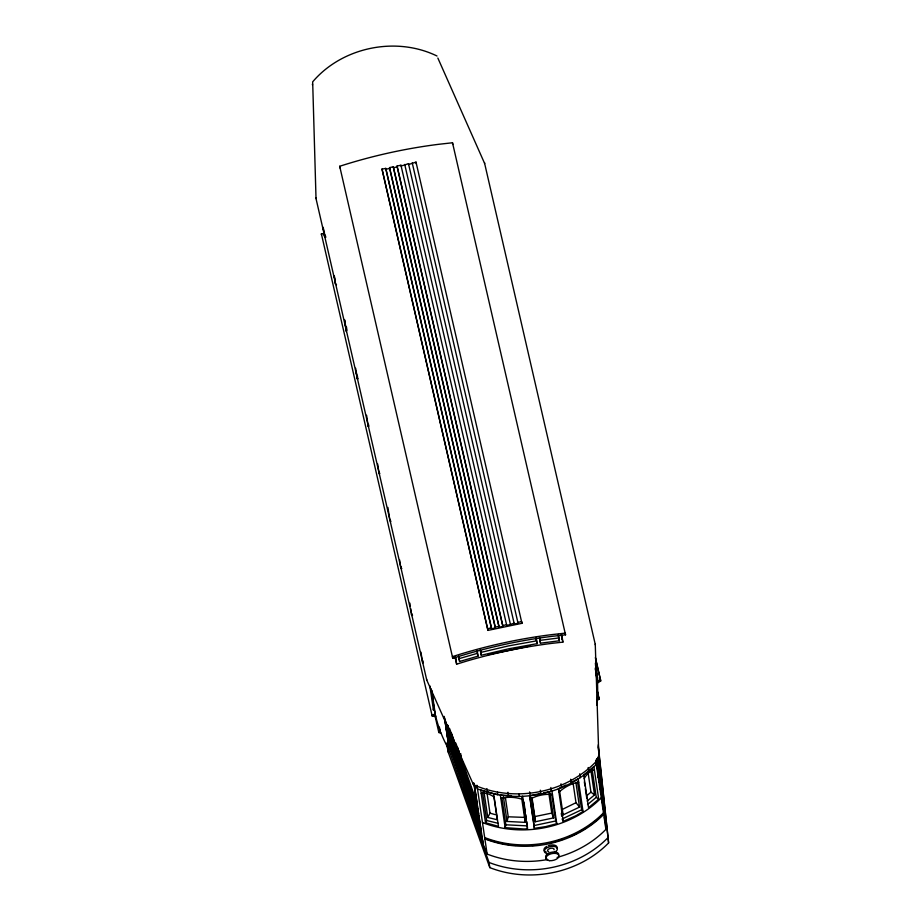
<?xml version="1.0" encoding="UTF-8"?>
<svg xmlns="http://www.w3.org/2000/svg" width="921" height="921" viewBox="0 0 921 921"><rect width="100%" height="100%" fill="white"/><g stroke="black" fill="none" stroke-linecap="round" stroke-linejoin="round"><path stroke-width="1.38" d="M595.265 644.09L598.903 758.57A98.42 84.272 -8.4 0 1 473.44 784.669L426.745 680.032L316.018 198.591L312.668 81.854C342.198 47.017 396.065 36.046 436.991 56.008M527.445 826.862L527.457 828.796L524.118 829.004L505.145 827.657L505.882 824.802L501.945 798.127M508.231 816.8L525.2 817.411L525.246 822.372L507.045 821.451L508.231 816.8L505.399 797.586M493.863 796.469L497.305 819.794L487.773 817.457L489.995 813.151L487.163 793.937M485.517 822.741L480.704 790.149L493.644 793.798L498.468 826.39L485.517 822.741L486.679 820.496L482.535 792.417M493.644 793.798C529.863 801.915 570.087 790.851 596.324 764.395L596.094 760.608M598.708 799.221L588.542 807.671L583.73 775.079L593.895 766.617L598.708 799.221L596.267 797.333L592.122 769.254M586.631 795.779L590.96 792.175L588.128 772.961M587.172 801.04L594.529 794.927L590.879 770.221M587.54 804.597L596.267 797.333M572.033 781.964L578.204 778.878L583.028 811.47L576.062 815.649L563.249 821.359L562.132 818.999L581.623 809.778L577.479 781.71M597.28 700.248L599.145 699.177L597.407 691.303M573.15 783.495L575.993 802.709L561.868 809.651M565.851 785.049L558.425 788.756L563.249 821.359M561.983 812.437L563.134 814.866L579.539 807.095L575.89 782.39M543.551 792.843L551.955 791.104L556.768 823.696L545.704 826.598L534.376 828.347L529.563 795.756L540.754 793.43M476.986 650.813L477.366 653.346L458.969 658.665L459.614 661.474L478.011 656.143L477.262 651.078M454.974 656.857L456.632 664.179L466.786 661.059A282.966 145.817 -13 0 1 552.093 643.33L562.881 642.133L561.868 635.237M460.201 761.713L459.395 761.955L446.386 725.184L447.192 724.942M461.283 769.012L461.663 771.579L460.857 771.821L447.836 735.05L446.892 728.615L447.698 728.384M448.297 730.595L447.502 730.837L459.556 764.879L460.247 769.599L461.053 769.357L448.999 735.315L448.481 731.781M448.999 735.315L448.193 735.557L462.169 775.01L463.113 781.445L462.307 781.687L449.298 744.916L448.343 738.481L449.149 738.239M449.298 744.916L450.104 744.675M450.104 742.821L450.45 745.181L449.655 745.423L461.709 779.465L461.007 774.745L448.953 740.703M444.244 716.4L449.31 748.842L450.116 748.6L446.397 723.33M459.395 761.955L458.451 755.519L459.257 755.278L451.348 732.955M479.369 821.106L478.563 821.348L477.872 816.628L478.667 816.386L462.296 770.129L461.34 763.693L462.146 763.451L477.573 807.026L476.767 807.268L477.723 813.704L478.517 813.462L477.757 808.316M459.556 764.879L460.35 764.637M460.857 771.821L459.901 765.386L460.707 765.144L446.743 725.69L447.537 725.449L459.13 758.19M476.744 805.207L462.756 765.673L461.951 765.915L476.41 806.761L477.113 811.482L477.907 811.24M462.296 770.129L463.09 769.887M462.756 765.673L463.447 770.393L462.653 770.624L479.024 816.892L479.979 823.328L479.173 823.57L463.747 779.983L462.803 773.559L463.597 773.318M461.007 774.745L461.812 774.503M462.307 781.687L461.363 775.252L462.169 775.01M463.747 779.983L464.552 779.753M464.207 775.54L464.909 780.26L464.103 780.49L480.486 826.759L481.05 830.615M465.842 786.58L466.36 790.114L481.43 833.194L480.635 833.424L465.209 789.85L464.253 783.426L465.059 783.184M465.669 785.406L464.863 785.636L479.323 826.494L480.025 831.214L465.566 790.356L466.36 790.114M457.864 747.771L465.22 793.775L466.026 793.534L460.247 754.437M479.173 823.57L478.229 817.134L479.024 816.892M480.635 833.424L479.68 827L480.486 826.759M547.822 859.5A99.48 85.181 -8.4 0 1 487.117 854.066L482.581 842.796L483.375 842.565M553.579 817.894L551.771 813.07L534.79 816.593L535.262 821.762L553.579 817.894L549.929 793.188M480.624 652.459L508.288 645.943L536.471 640.866L537.116 643.664L508.933 648.752L481.269 655.257L480.244 649.927M534.376 828.347L534.122 825.55L555.743 820.968L556.768 823.696M382.031 169.165L385.784 168.382L491.595 628.744L495.36 627.961L495.233 627.109L389.548 167.599L393.313 166.816L499.113 627.189L502.878 626.407L502.751 625.543L397.066 166.033L400.957 165.227L506.769 625.589L514.16 623.172L514.286 624.035L518.051 623.252L517.924 622.389L521.689 621.606L521.942 623.321L487.957 630.39L382.031 169.165L487.957 630.39M400.957 165.227L401.084 166.079L408.487 163.662L514.286 624.035M408.487 163.662L408.613 164.525L416.004 162.096L521.942 623.321M491.595 628.744L385.911 169.234L389.675 168.451L389.548 167.599M499.113 627.189L393.44 167.68L397.193 166.897L397.066 166.033M321.544 235.005L321.383 233.922L324.676 233.243M323.121 227.291L324.572 236.57L325.401 236.398L325.643 237.445L325.228 234.694M334.288 276.335L335.543 284.244L336.522 284.773M344.799 320.589L346.423 331.56L346.181 330.501L346.998 330.34M358.119 378.704L357.302 378.876L357.716 376.954M368.768 424.972L367.94 425.145L368.181 426.193L369.01 426.02M378.83 472.461L379.072 473.509L379.889 473.336M389.71 519.778L390.93 521.355M401.418 566.922L400.589 567.094L401.821 568.671M412.297 614.238L411.468 614.411L411.71 615.458L412.539 615.297M487.704 628.675L491.469 627.892M495.233 627.109L498.986 626.326M502.751 625.543L506.642 624.737L506.769 625.589M423.015 660.864L422.601 662.786L423.418 662.613M488.142 654.704L530.082 646.001M434.056 708.871L433.238 709.032L433.48 710.091L434.298 709.918L431.201 688.943M595.369 657.444L600.527 679.882L597.245 680.561L596.762 678.466L597.579 678.293L595.357 663.212M431.753 690.313L435.288 714.224L432.007 714.903L432.168 715.974L435.771 716.688L435.426 715.295L432.168 715.974L321.383 233.922M599.018 698.314L597.384 698.659L597.522 696.23A482.972 248.889 -13 0 0 597.418 681.632L600.688 680.953L600.527 679.882M439.363 727.095L440.33 731.297L438.707 731.642L438.833 732.494L441.113 733.289M434.965 715.663L438.833 732.494L440.652 732.114L441.573 734.463A482.972 248.889 -13 0 0 447.825 747.645L448.953 747.415L444.647 718.276M539.833 640.383L558.656 637.977L559.3 640.786L540.477 643.192L539.453 637.85M597.591 760.769L596.762 760.873L597.879 770.865M597.004 761.16L597.844 761.057L597.522 758.202M597.05 763.152L597.879 763.048M598.236 763.601L599.076 763.497L598.27 756.348M598.236 769.162L599.076 769.07M598.282 771.165L599.111 771.061M599.122 775.171L599.962 775.068M599.157 775.735L599.997 775.643L598.04 757.925M599.203 777.738L600.032 777.635M599.755 779.454L600.596 779.362M599.801 781.457L600.63 781.353L603.025 802.79M599.122 781.733L599.951 781.63M600.043 781.745L600.883 781.641L598.489 760.216M599.157 782.297L599.985 782.194L597.245 758.593M600.089 783.736L600.918 783.644M599.755 786.016L600.584 785.912M600.688 787.455L601.517 787.363L603.911 808.788M600.722 788.031L601.551 787.927M600.043 788.307L600.872 788.203L598.477 766.767M600.642 792.025L601.471 791.922M600.676 792.59L601.505 792.497L599.041 770.739M601.563 798.599L602.392 798.495L599.997 777.071M602.795 806.6L603.623 806.508M604.303 817.894L605.143 817.79L605.914 829.372A99.48 85.181 -8.4 0 1 557.09 857.405M339.699 166.275L452.775 658.331A282.966 145.817 -13 0 1 551.921 636.353L565.54 634.834L452.51 142.767L438.833 144.286A282.966 145.817 -13 0 0 339.699 166.275L339.999 167.979M511.489 795.629L500.333 795.065L505.145 827.657M505.882 824.802L527.434 825.895M477.515 789.09L497.858 794.788L497.478 792.21M486.679 820.496L498.134 823.305M489.995 813.151L495.521 814.717M590.96 792.175L594.529 794.927M581.623 809.778L583.028 811.47M575.993 802.709L579.539 807.095M595.392 644.942L484.665 163.535L437.855 58.046M476.065 785.544L477.527 789.124M440.33 731.297L439.513 729.064A482.972 248.889 -13 0 1 435.426 715.295M446.731 743.512L489.051 862.47L489.811 867.628A99.48 85.181 -8.4 0 0 608.608 842.934L598.201 744.928M446.409 743.224L448.469 752.86L489.811 867.628M455.826 743.109L458.623 750.995M449.621 728.592L458.428 753.47M447.756 725.322L458.451 755.519M461.34 763.693L476.767 807.268M447.433 724.896L458.094 755.013L458.796 759.733M463.447 770.393L478.517 813.462M446.892 728.615L459.901 765.386M462.803 773.559L478.229 817.134M463.413 775.77L477.872 816.628M464.909 780.26L479.507 822.004M448.343 738.481L461.363 775.252M464.253 783.426L479.68 827M450.45 745.181L462.043 777.911M450.116 748.6L464.598 789.493M466.026 793.534L482.915 841.241M595.519 658.515L600.688 680.953L597.499 683.083L597.418 681.632M597.338 677.234L597.579 678.293M597.211 690.762L599.145 699.177L597.326 699.557L597.13 702.136A482.972 248.889 -13 0 1 596.831 705.106M561.223 634.776L562.881 642.133M412.24 162.879L518.051 623.252M404.722 164.445L510.533 624.818M397.193 166.897L502.878 626.407M389.675 168.451L495.36 627.961M477.366 653.346L478.011 656.143M446.858 743.443L447.825 747.645M433.515 706.879L434.136 709.688M434.298 709.918L435.288 714.224M452.775 658.331L452.464 656.627A282.966 145.817 -13 0 1 551.61 634.638L565.287 633.13L565.54 634.834M595.519 664.904L597.13 675.864M595.369 667.898L597.245 680.561M595.346 668.865L596.762 678.466M598.777 757.707L598.903 758.57M598.247 757.925L599.076 763.497M598.132 757.81L598.512 760.781M597.395 758.397L602.265 792.072L597.303 758.455M596.497 759.249L605.143 817.79M596.543 759.894L605.304 819.218M598.201 746.873L608.608 842.934M598.109 775.183L598.523 778.015L598.201 775.148M595.76 760.573L605.914 829.372M588.162 767.538L588.738 771.395M584.34 781.825L584.939 785.947M585.353 788.687L586.769 798.3M561.591 634.96L562.236 639.324M579.781 773.778L580.345 777.646M558.368 634.442L559.3 640.786M558.287 635.444L558.713 638.322M484.538 162.683L484.665 163.535M570.686 779.224L571.25 783.092M539.729 638.115L540.477 643.192M561.004 783.817L561.568 787.674M559.484 790.16L563.134 814.866M536.183 637.332L537.116 643.664M536.091 638.334L536.471 640.866M561.303 813.393L561.718 816.202M550.839 787.478L551.414 791.335M551.806 794.305L555.743 820.968M548.928 793.856L551.771 813.07M452.51 142.767L452.764 144.482M540.328 790.183L540.903 794.04M531.958 797.379L534.79 816.593M531.82 798.438L535.262 821.762M529.587 791.899L530.162 795.756M529.978 797.471L534.122 825.55M523.911 802.03L525.361 811.862M525.776 814.659L526.398 818.873M526.812 821.682L527.226 824.491M522.644 796.193L527.457 828.796M524.187 810.549L524.59 813.301M521.597 797.678L525.246 822.372M518.937 793.879L519.317 796.458M416.004 162.096L416.257 163.811M507.932 792.267L508.507 796.135M503.396 796.746L507.045 821.451M480.52 650.191L481.269 655.257M486.921 788.583L487.485 792.44M393.313 166.816L393.44 167.68M484.124 792.751L487.773 817.457M458.865 656.397L459.614 661.474M458.6 656.132L459.026 659.045M385.784 168.382L385.911 169.234M476.963 785.268L487.117 854.066M455.607 657.283L456.632 664.179M474.246 783.852L483.226 844.626M455.342 657.041L455.987 661.382M474.223 784.37L476.94 802.744L461.513 759.157L460.673 753.516M473.716 782.758L482.581 842.796M473.313 783.817L473.44 784.669M462.146 763.451L462.906 768.598M459.901 755.911L460.316 758.697M460.73 761.494L461.145 764.28M458.831 750.488L465.22 793.775M459.257 755.278L460.016 760.424M445.81 721.327L446.386 725.184M444.981 719.52L449.31 748.842M447.71 747.714L448.469 752.86M431.834 693.789L433.446 704.749M429.796 685.731L433.48 710.091M426.619 679.18L426.745 680.032M420.943 652.137L422.601 662.786M409.891 603.128L410.259 606.191M410.708 608.608L411.71 615.458M399.622 559.922L400.831 568.142M387.891 507.436L389.951 520.826M377.656 463.919L379.072 473.509M366.57 415.233L368.181 426.193M356.289 372.026L357.302 378.876M355.644 368.227L357.06 377.817M312.392 84.122L312.518 84.985M346.434 326.874L346.837 329.637M344.558 319.541L346.181 330.501M334.323 276.012L335.543 284.244M323.363 228.35L324.572 236.57M315.891 197.727L316.018 198.591M448.193 742.314L448.907 747.461M597.925 758.49L599.364 771.349M597.671 758.202L598.558 766.456M601.908 796.458L602.23 799.313M602.875 805.035L603.186 807.89M603.669 812.172L603.992 815.027M602.76 806.036L603.082 808.891M599.962 782.885L600.273 785.74M600.883 789.458L601.24 794.316M601.839 798.035L602.196 802.882M597.28 760.596L597.602 763.451M599.997 784.876L600.319 787.743M599.076 778.303L599.398 781.158M600.032 786.879L600.354 789.734M598.155 771.729L598.477 774.584M598.201 773.732L598.673 778.015M596.44 759.434L597.717 770.865M607.848 837.788A99.48 85.181 -8.4 0 1 489.051 862.47M546.694 858.522A6.712 3.465 -13 0 1 550.77 852.397A6.712 3.465 -13 0 1 558.61 855.195M601.263 797.851A99.48 85.181 -8.4 0 1 482.466 822.545M558.932 792.187A20.527 9.901 -32.5 0 1 578.71 782.309M584.236 778.51A8.83 3.719 -48.1 0 1 594.402 770.048M548.329 845.651A6.712 3.465 -13 0 1 556.998 848.183M546.234 852.006A6.712 3.465 -13 0 1 546.798 846.33M547.995 853.675A6.712 3.465 -13 0 1 545.485 848.851A6.712 3.465 -13 0 1 555.547 846.767A6.712 3.465 -13 0 1 554.569 852.305M548.697 851.706A3.362 1.727 -13 0 1 549.745 848.54A3.362 1.727 -13 0 1 554.074 849.795M530.07 799.186A21.16 10.902 -13 0 1 552.462 794.535M500.84 798.495A20.527 10.327 6.9 0 1 523.151 799.624M603.6 813.715A99.48 85.181 -8.4 0 1 588.703 826.195M586.516 827.657A99.48 85.181 -8.4 0 1 578.526 832.377M577.352 832.998A99.48 85.181 -8.4 0 1 568.844 836.959M562.547 839.353A99.48 85.181 -8.4 0 1 550.827 842.75M537.438 845.041A99.48 85.181 -8.4 0 1 532.016 845.513M515.783 845.409A99.48 85.181 -8.4 0 1 511.765 845.029M509.094 844.695A99.48 85.181 -8.4 0 1 505.122 844.073M503.81 843.832A99.48 85.181 -8.4 0 1 497.317 842.404M494.761 841.725A99.48 85.181 -8.4 0 1 484.803 838.409M481.211 793.58A8.83 4.041 23.1 0 1 494.151 797.229M603.796 814.268L603.474 812.863A99.48 85.181 -8.4 0 1 484.676 837.557L484.999 838.95A99.48 85.181 -8.4 0 0 603.796 814.268M549.607 860.675A6.712 3.465 -13 0 0 559.024 855.655A6.712 3.465 -13 0 0 548.732 854.734A6.712 3.465 -13 0 0 549.607 860.675"/></g></svg>
